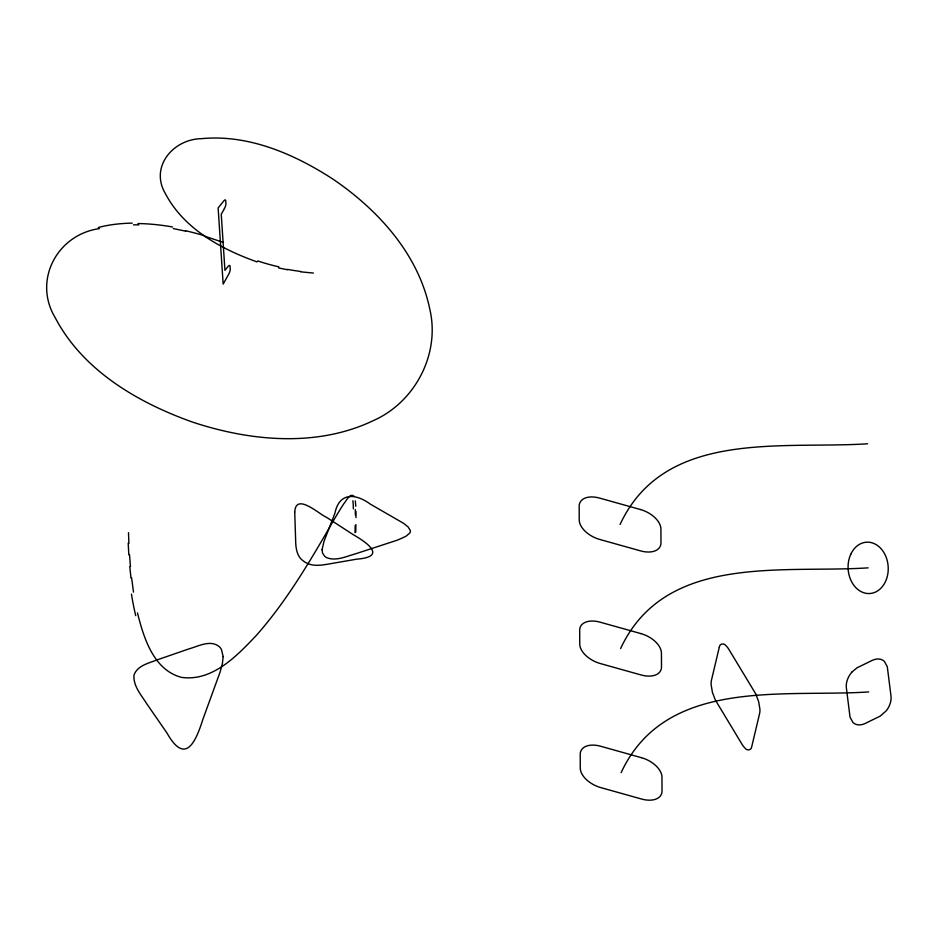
<?xml version="1.0" encoding="UTF-8"?>
<svg xmlns="http://www.w3.org/2000/svg" width="938" height="938" viewBox="0 0 938 938"><rect width="100%" height="100%" fill="white"/><g stroke="black" fill="none" stroke-linecap="round" stroke-linejoin="round"><path stroke-width="1.41" d="M355.971 517.624L355.948 511.398M355.901 524.635L355.772 531.987M620.065 524.483C664.561 428.865 782.022 449.396 867.627 443.78M620.593 648.568C665.089 552.951 782.55 573.481 868.154 567.853M621.12 772.642C665.617 677.037 783.078 697.555 868.67 691.939M99.451 228.614C57.288 234.383 32.736 280.274 55.119 317.536C82.825 370.627 138.261 402.859 192.994 422.252C250.681 441.259 317.044 447.496 373.324 420.623C415.217 402.074 440.438 353.837 429.745 308.942C418.43 254.245 378.319 210.053 333.318 179.369C294.567 154.125 248.523 134.099 201.33 138.672C173.178 139.164 149.482 166.905 165.463 193.72C183.848 228.766 221.087 249.145 257.118 261.913M133.466 224.815L138.812 224.874M313.374 273.052L300.641 271.832M287.403 269.757L278.551 267.928M173.296 228.579L185.665 231.158M204.543 236.165L223.103 242.321M353.919 496.05C349.733 492.673 346.321 501.056 343.953 503.518C335.992 515.689 329.074 528.504 321.64 540.991C302.153 574.15 281.588 606.968 255.98 635.8C236.669 656.119 212.258 681.727 181.491 677.377C153.433 669.908 143.725 637.852 137.464 612.877M133.513 592.148L131.566 577.667M355.314 500.904L355.795 506.239M130.429 566.458L129.55 554.909M128.905 543.419L128.494 532.655M185.525 230.725A232.073 125.692 32.8 0 1 204.449 235.731M137.945 223.549A211.402 111.563 32.1 0 1 172.615 226.996M98.314 227.477A218.624 111.282 30.6 0 1 132.223 223.138M278.879 266.861A135.037 79.202 10.7 0 1 257.727 260.94M300.664 271.445A145.015 90.306 10.5 0 1 287.474 269.382M355.185 525.491A135.4 5.628 -86.3 0 1 355.033 532.714M355.291 509.51A118.188 8.688 -83.5 0 1 355.35 515.103M352.876 500.728A127.287 13.015 -79.2 0 1 353.356 508.888M135.729 615.656A127.287 47.604 88.1 0 1 131.449 594.094M131.003 578.089A118.188 32.513 86.2 0 1 129.843 566.669M128.858 554.897A135.4 29.524 86 0 1 128.213 543.137M223.15 656.588L222.388 663.717L220.125 671.96L202.819 719.528C195.456 742.873 185.067 765.115 167.034 733.094L147.078 704.239C141.544 695.339 133.067 686.241 133.993 675.067C137.487 665.148 149.529 663.049 158.17 659.52L189.183 648.803C198.645 646.176 211.015 639.153 219.691 647.068A11.702 9.767 87.2 0 1 221.509 649.682L223.15 656.588M322.086 549.586L322.484 552.939L324.595 556.187A9.802 6.906 1.1 0 0 327.421 557.969C336.765 561.123 346.368 556.328 355.303 553.889L397.747 540.018L406.013 536.255L409.789 533.03A6.507 4.584 1.1 0 0 410.305 530.462L408.077 526.898L403.551 523.298L370.475 504.21C355.619 493.329 339.251 492.004 334.889 513.309L324.032 541.261L322.086 549.586M294.731 512.042L295.611 539.385C295.728 547.065 296.373 556.128 303.291 560.959A10.728 5.511 30.5 0 0 305.882 562.636C313.456 566.939 322.449 565.086 330.539 563.691L356.733 559.165C386.667 556.844 368.106 543.196 353.286 534.695L326.541 517.33C318.943 514.13 295.751 492.18 294.731 512.042M719.294 647.185L711.45 680.238A13.132 4.96 75.4 0 0 711.121 684.705L712.423 692.396L715.295 699.959L741.923 744.104A20.554 7.774 75.4 0 0 744.842 747.961C746.742 750.916 751.502 750.588 751.737 746.671L759.581 713.619A13.132 4.96 75.4 0 0 759.909 709.151L758.608 701.46L755.735 693.897L729.096 649.753A20.554 7.774 75.4 0 0 726.176 645.895C724.277 642.929 719.528 643.257 719.294 647.185M224.452 208.553L221.251 214.286L224.944 270.355L228.262 266.24A4.35 1.407 -69.8 0 1 230.091 266.521L230.244 268.819A4.35 1.407 -69.8 0 1 228.778 274.072L223.162 284.108L218.132 207.943L223.936 200.732A4.35 1.407 -69.8 0 1 225.765 201.002L225.917 203.312A4.35 1.407 -69.8 0 1 224.452 208.553M852.22 671.76L851.106 673.062A17.74 13.026 -52.6 0 0 846.357 687.847L850.051 717.23L853.029 722.6A15.723 11.537 -52.6 0 0 865.305 723.409L880.254 716.093L886.246 710.805A17.74 13.026 -52.6 0 0 890.994 696.019L887.289 666.648L884.311 661.278A15.723 11.537 -52.6 0 0 872.047 660.469L857.098 667.786L852.22 671.76M640.42 509.522L599.546 498.078A21.75 12.944 25.2 0 0 579.168 506.145L579.227 519.922A21.75 12.944 25.2 0 0 599.722 539.444L640.595 550.887A21.75 12.944 25.2 0 0 660.973 542.821L660.915 529.032A21.75 12.944 25.2 0 0 640.42 509.522M640.947 633.607L600.062 622.164A21.75 12.944 25.2 0 0 579.684 630.219L579.743 644.007A21.75 12.944 25.2 0 0 600.238 663.518L641.123 674.973A21.75 12.944 25.2 0 0 661.501 666.906L661.442 653.118A21.75 12.944 25.2 0 0 640.947 633.607M641.463 757.693L600.59 746.238A21.75 12.944 25.2 0 0 580.212 754.304L580.27 768.093A21.75 12.944 25.2 0 0 600.766 787.603L641.639 799.047A21.75 12.944 25.2 0 0 662.017 790.98L661.97 777.203A21.75 12.944 25.2 0 0 641.463 757.693M850.778 554.252A25.725 20.061 86.3 0 0 868.107 593.543A25.725 20.061 86.3 0 0 885.566 555.777A25.725 20.061 86.3 0 0 850.778 554.252"/></g></svg>
